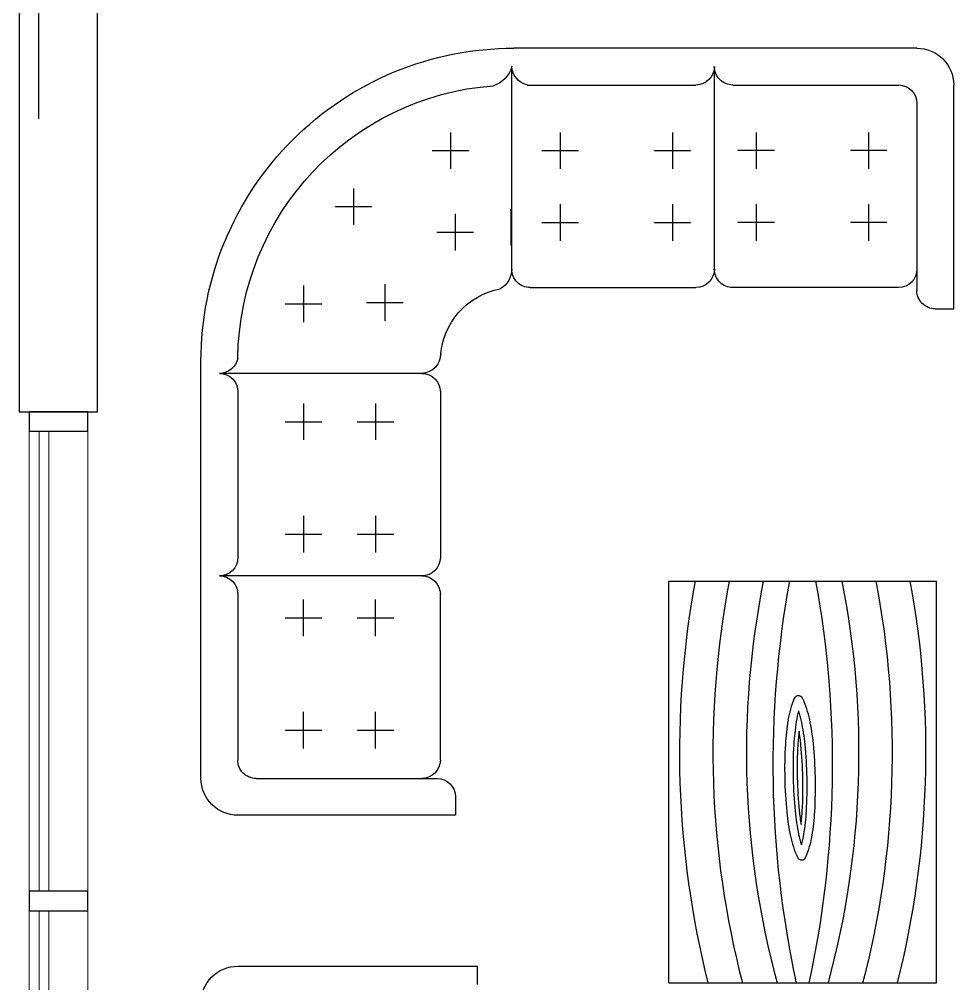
# Model space of a CAD drawing. Header units: millimetres. Extents: x 577 to 2337, y 236 to 943.
# Drawn here: x 2237.729 to 2240.115, y 472.157 to 474.62 of the extents above; entities that cross this region are included whole.
import ezdxf

# ---------------------------------------------------------------- set-up
doc = ezdxf.new("R2010")
doc.units = ezdxf.units.MM
doc.header["$LTSCALE"] = 0.01
doc.linetypes.add('ACAD_ISO10W100', pattern=[18, 12, -3, 0, -3])
doc.layers.add('03-Ax', color=4, linetype='Continuous')
doc.layers.add('06-Furn', color=4, linetype='Continuous')
for name, color, linetype, lineweight in [('A-GLAZ-CURT', 131, 'Continuous', 9), ('A-GLAZ-CWMG', 4, 'Continuous', 9), ('A-WALL', 1, 'Continuous', 9)]:
    doc.layers.add(name, color=color, linetype=linetype, lineweight=lineweight)

# ---------------------------------------------------------------- blocks, each defined once
blk = doc.blocks.new('System Panel - Glazed-383319-Level 2')
at = {"layer": 'A-GLAZ-CURT', "lineweight": 18}
for p, q in [((0.5875, 0.0495), (-0.5875, 0.0495)), ((-0.5875, 0.0495), (-0.5875, 0.0245)), ((0.5875, 0.0245), (0.5875, 0.0495)), ((-0.5875, 0.0245), (0.5875, 0.0245))]:
    blk.add_line(p, q, dxfattribs=at)
blk = doc.blocks.new('Rectangular Mullion - 50 x 150mm-383317-Level 2')
at = {"layer": 'A-GLAZ-CWMG'}
for p, q in [((-10.5934, 0.7902), (-10.5934, -0.3848)), ((-10.4434, 0.7902), (-10.4434, -0.3848))]:
    blk.add_line(p, q, dxfattribs=at)
blk = doc.blocks.new('Rectangular Mullion - 50 x 150mm-375767-Level 2')
at = {"layer": 'A-GLAZ-CWMG', "lineweight": 25}
for p, q in [((-0.05, 0.075), (0, 0.075)), ((-0.05, -0.075), (-0.05, 0.075)), ((0, 0.075), (0, -0.075)), ((0, -0.075), (-0.05, -0.075))]:
    blk.add_line(p, q, dxfattribs=at)
blk = doc.blocks.new('Rectangular Mullion - 50 x 150mm-375761-Level 2')
at = {"layer": 'A-GLAZ-CWMG', "lineweight": 25}
for p, q in [((-0.025, 0.075), (0.025, 0.075)), ((-0.025, -0.075), (-0.025, 0.075)), ((0.025, 0.075), (0.025, -0.075)), ((0.025, -0.075), (-0.025, -0.075))]:
    blk.add_line(p, q, dxfattribs=at)

msp = doc.modelspace()

# ---------------------------------------------------------------- linework, layer by layer
at = {"layer": '03-Ax', "linetype": 'ACAD_ISO10W100', "ltscale": 6}
msp.add_line((2237.7786, 474.3664), (2237.7786, 477.677), dxfattribs=at)
at = {"layer": '06-Furn', "color": 243, "true_color": 0xb17b82}
for p, q in [((2240.0213, 474.5467), (2238.9922, 474.5467)), ((2238.9867, 473.9781), (2238.9867, 474.4997)), ((2239.504, 473.9824), (2239.504, 474.4997)), ((2239.0256, 474.4526), (2239.457, 474.4526)), ((2239.551, 474.4526), (2239.9743, 474.4526)), ((2240.1153, 473.8809), (2240.1153, 474.4526)), ((2240.0213, 474.4056), (2240.0213, 473.928)), ((2238.8299, 474.3317), (2238.8299, 474.2382)), ((2239.11, 474.3317), (2239.11, 474.2382)), ((2239.3971, 474.3317), (2239.3971, 474.2382)), ((2239.611, 474.3317), (2239.611, 474.2382)), ((2239.898, 474.3317), (2239.898, 474.2382)), ((2238.7831, 474.285), (2238.8767, 474.285)), ((2239.0632, 474.285), (2239.1568, 474.285)), ((2239.3503, 474.285), (2239.4438, 474.285)), ((2239.6578, 474.285), (2239.5642, 474.285)), ((2239.9448, 474.285), (2239.8513, 474.285)), ((2238.5822, 474.1887), (2238.5822, 474.0951)), ((2238.5355, 474.1419), (2238.629, 474.1419)), ((2238.9842, 474.1359), (2238.9842, 474.0423)), ((2239.11, 474.1481), (2239.11, 474.0545)), ((2239.3971, 474.1481), (2239.3971, 474.0545)), ((2239.611, 474.1481), (2239.611, 474.0545)), ((2239.898, 474.1481), (2239.898, 474.0545)), ((2238.8421, 474.1237), (2238.8421, 474.0301)), ((2239.0632, 474.1013), (2239.1568, 474.1013)), ((2239.3503, 474.1013), (2239.4438, 474.1013)), ((2239.6578, 474.1013), (2239.5642, 474.1013)), ((2239.9448, 474.1013), (2239.8513, 474.1013)), ((2238.7953, 474.0769), (2238.8888, 474.0769)), ((2238.4545, 473.9401), (2238.4545, 473.8466)), ((2238.6625, 473.9442), (2238.6625, 473.8506)), ((2239.0336, 473.9354), (2239.457, 473.9354)), ((2239.9743, 473.9354), (2239.551, 473.9354)), ((2238.4077, 473.8933), (2238.5012, 473.8933)), ((2238.6157, 473.8974), (2238.7093, 473.8974)), ((2240.0683, 473.8809), (2240.1153, 473.8809)), ((2238.1927, 472.6815), (2238.1927, 473.7473)), ((2238.757, 473.716), (2238.2398, 473.716)), ((2238.2868, 473.669), (2238.2868, 473.2458)), ((2238.8041, 473.669), (2238.8041, 473.2458)), ((2238.4545, 473.6395), (2238.4545, 473.546)), ((2238.6381, 473.6395), (2238.6381, 473.546)), ((2238.4077, 473.5927), (2238.5012, 473.5927)), ((2238.5913, 473.5927), (2238.6849, 473.5927)), ((2238.4545, 473.3525), (2238.4545, 473.2589)), ((2238.6381, 473.3525), (2238.6381, 473.2589)), ((2238.4077, 473.3057), (2238.5012, 473.3057)), ((2238.5913, 473.3057), (2238.6849, 473.3057)), ((2238.757, 473.1987), (2238.2398, 473.1987)), ((2238.2868, 473.1517), (2238.2868, 472.7285)), ((2238.8041, 472.7285), (2238.8041, 473.1517)), ((2238.4545, 473.045), (2238.4545, 473.1386)), ((2238.6381, 473.045), (2238.6381, 473.1386)), ((2238.4077, 473.0918), (2238.5012, 473.0918)), ((2238.5913, 473.0918), (2238.6849, 473.0918)), ((2238.4545, 472.7579), (2238.4545, 472.8515)), ((2238.6381, 472.7579), (2238.6381, 472.8515)), ((2238.4077, 472.8047), (2238.5012, 472.8047)), ((2238.5913, 472.8047), (2238.6849, 472.8047)), ((2238.3338, 472.6815), (2238.7956, 472.6815)), ((2238.8427, 472.6344), (2238.8427, 472.5874)), ((2238.8427, 472.5874), (2238.2868, 472.5874)), ((2238.2868, 472.2019), (2238.8981, 472.2019)), ((2238.8981, 472.2019), (2238.8981, 472.1549))]:
    msp.add_line(p, q, dxfattribs=at)
at = {"layer": '06-Furn', "color": 17, "true_color": 0x814731}
for p, q in [((2239.3876, 473.1853), (2240.0716, 473.1853)), ((2239.3876, 472.1593), (2239.3876, 473.1853)), ((2240.0716, 472.1593), (2240.0716, 473.1853)), ((2239.3876, 472.1593), (2240.0716, 472.1593))]:
    msp.add_line(p, q, dxfattribs=at)
for centre, radius, start, end in [((2241.8343, 472.7472), 2.4194, 169.5687, 194.065), ((2241.8343, 472.7472), 2.3339, 169.182, 194.5915), ((2241.8343, 472.7472), 2.2484, 168.7653, 195.1595), ((2242.2767, 472.7162), 2.6233, 169.6958, 192.2575), ((2237.1826, 472.7162), 2.6233, 347.7425, 10.3042), ((2237.625, 472.7472), 2.2484, 344.8405, 11.2347), ((2237.625, 472.7472), 2.3339, 345.4085, 10.818), ((2237.625, 472.7472), 2.4194, 345.935, 10.4313), ((2239.9288, 472.7915), 0.24, 156.9271, 170.6211), ((2239.7187, 472.881), 0.0116, 91.2026, 156.9271), ((2239.7187, 472.881), 0.0116, 25.4781, 91.2026), ((2239.5126, 472.7828), 0.24, 11.7842, 25.4781), ((2239.9288, 472.7915), 0.2186, 163.4555, 170.6211), ((2239.5126, 472.7828), 0.2186, 11.7842, 18.9498), ((2240.264, 472.7362), 0.5796, 170.6211, 176.7779), ((2240.264, 472.7362), 0.5582, 170.6211, 176.7779), ((2239.1801, 472.7134), 0.5582, 5.6274, 11.7842), ((2239.1801, 472.7134), 0.5796, 5.6274, 11.7842), ((2240.264, 472.7362), 0.5476, 173.0815, 176.7779), ((2239.1801, 472.7134), 0.5476, 5.6274, 9.3238), ((2240.8052, 472.7057), 1.1217, 176.7779, 181.2026), ((2240.8052, 472.7057), 1.1003, 176.7779, 181.2026), ((2240.8052, 472.7057), 1.0897, 176.7779, 181.2026), ((2238.6406, 472.6602), 1.0897, 1.2026, 5.6274), ((2238.6406, 472.6602), 1.1003, 1.2026, 5.6274), ((2238.6406, 472.6602), 1.1217, 1.2026, 5.6274), ((2240.8052, 472.7057), 1.1217, 181.2026, 185.6274), ((2240.8052, 472.7057), 1.1003, 181.2026, 185.6274), ((2240.8052, 472.7057), 1.0897, 181.2026, 185.6274), ((2238.6406, 472.6602), 1.0897, 356.7779, 1.2026), ((2238.6406, 472.6602), 1.1003, 356.7779, 1.2026), ((2238.6406, 472.6602), 1.1217, 356.7779, 1.2026), ((2240.2657, 472.6525), 0.5796, 185.6274, 191.7842), ((2240.2657, 472.6525), 0.5582, 185.6274, 191.7842), ((2240.2657, 472.6525), 0.5476, 185.6274, 189.3238), ((2239.1818, 472.6298), 0.5476, 353.0815, 356.7779), ((2239.1818, 472.6298), 0.5582, 350.6211, 356.7779), ((2239.1818, 472.6298), 0.5796, 350.6211, 356.7779), ((2239.9332, 472.5832), 0.24, 191.7842, 205.4781), ((2239.9332, 472.5832), 0.2186, 191.7842, 198.9498), ((2239.5169, 472.5744), 0.2186, 343.4555, 350.6211), ((2239.5169, 472.5744), 0.24, 336.9271, 350.6211), ((2239.727, 472.4849), 0.0116, 205.4781, 271.2026), ((2239.727, 472.4849), 0.0116, 271.2026, 336.9271)]:
    msp.add_arc(centre, radius, start, end, dxfattribs=at)
at = {"layer": '06-Furn', "color": 243, "true_color": 0xb17b82, "extrusion": (0, 0, -1)}
for centre, major_axis, start_param, end_param in [((2238.9922, 473.7473), (0.5653, -0.5653), 2.356194, 3.926991), ((2240.0213, 474.4526), (0.0665, -0.0665), 3.926991, 5.497787), ((2238.9195, 474.5172), (0.0491, 0.0491), 1.040712, 2.064544), ((2239.0384, 474.5028), (0.0366, 0.0366), 2.607595, 3.866443), ((2239.457, 474.4997), (0.0333, -0.0333), -0.785398, 0.785398), ((2239.551, 474.4997), (0.0333, 0.0333), 2.356194, 3.926991), ((2238.9922, 473.7473), (0.4988, 0.4988), 3.937112, 5.423065), ((2239.9743, 474.4056), (0.0333, 0.0333), 5.497787, 7.068583), ((2238.9283, 473.9826), (0.0412, -0.0412), -0.781132, 0.26604), ((2239.0336, 473.9824), (0.0333, 0.0333), 2.356194, 3.926991), ((2239.457, 473.9824), (0.0333, -0.0333), -0.785398, 0.785398), ((2239.551, 473.9824), (0.0333, 0.0333), 2.356194, 3.926991), ((2239.9743, 473.9824), (0.0333, -0.0333), -0.785398, 0.785398), ((2238.9922, 473.7473), (0.133, 0.133), 3.981054, 5.310975), ((2240.0683, 473.928), (0.0333, 0.0333), 2.356194, 3.926991), ((2238.7547, 473.7663), (0.0356, 0.0356), 0.795942, 2.310803), ((2238.2397, 473.7641), (0.034, -0.034), -0.582818, 0.784835), ((2238.2398, 473.669), (0.0333, -0.0333), 3.926991, 5.497787), ((2238.757, 473.669), (0.0333, -0.0333), 3.926991, 5.497787), ((2238.2398, 473.2458), (0.0333, -0.0333), -0.785398, 0.785398), ((2238.757, 473.2458), (0.0333, -0.0333), -0.785398, 0.785398), ((2238.2398, 473.1517), (0.0333, -0.0333), 3.926991, 5.497787), ((2238.757, 473.1517), (0.0333, -0.0333), 3.926991, 5.497787), ((2238.3338, 472.7285), (0.0333, 0.0333), 2.356194, 3.926991), ((2238.757, 472.7285), (0.0333, -0.0333), -0.785398, 0.785398), ((2238.2868, 472.6815), (0.0665, 0.0665), 2.356194, 3.926991), ((2238.7956, 472.6344), (0.0333, -0.0333), 3.926991, 5.497787), ((2238.2868, 472.1079), (-0.0665, -0.0665), 0.785398, 2.356194)]:
    msp.add_ellipse(centre, major_axis=major_axis, ratio=1, start_param=start_param, end_param=end_param, dxfattribs=at)
at = {"layer": 'A-WALL', "lineweight": 25}
for p, q in [((2237.7286, 474.9681), (2237.7286, 473.6181)), ((2237.9286, 473.6181), (2237.9286, 474.88)), ((2237.7286, 473.6181), (2237.9286, 473.6181))]:
    msp.add_line(p, q, dxfattribs=at)

# ---------------------------------------------------------------- block references
at = {"layer": 'A-GLAZ-CURT', "rotation": 89.99999999999984}
for p in [(2237.8286, 472.9806), (2237.8286, 471.7556)]:
    msp.add_blockref('System Panel - Glazed-383319-Level 2', p, dxfattribs=at)
at = {"layer": 'A-GLAZ-CWMG', "extrusion": (0, 0, -1), "rotation": 90.00000000000017}
for name, p in [('Rectangular Mullion - 50 x 150mm-375767-Level 2', (-2237.8286, 473.6181)), ('Rectangular Mullion - 50 x 150mm-375761-Level 2', (-2237.8286, 472.3681))]:
    msp.add_blockref(name, p, dxfattribs=at)
at = {"layer": 'A-GLAZ-CWMG'}
for p in [(2248.3471, 472.7779), (2248.3471, 471.5529)]:
    msp.add_blockref('Rectangular Mullion - 50 x 150mm-383317-Level 2', p, dxfattribs=at)

doc.saveas('drawing.dxf')
